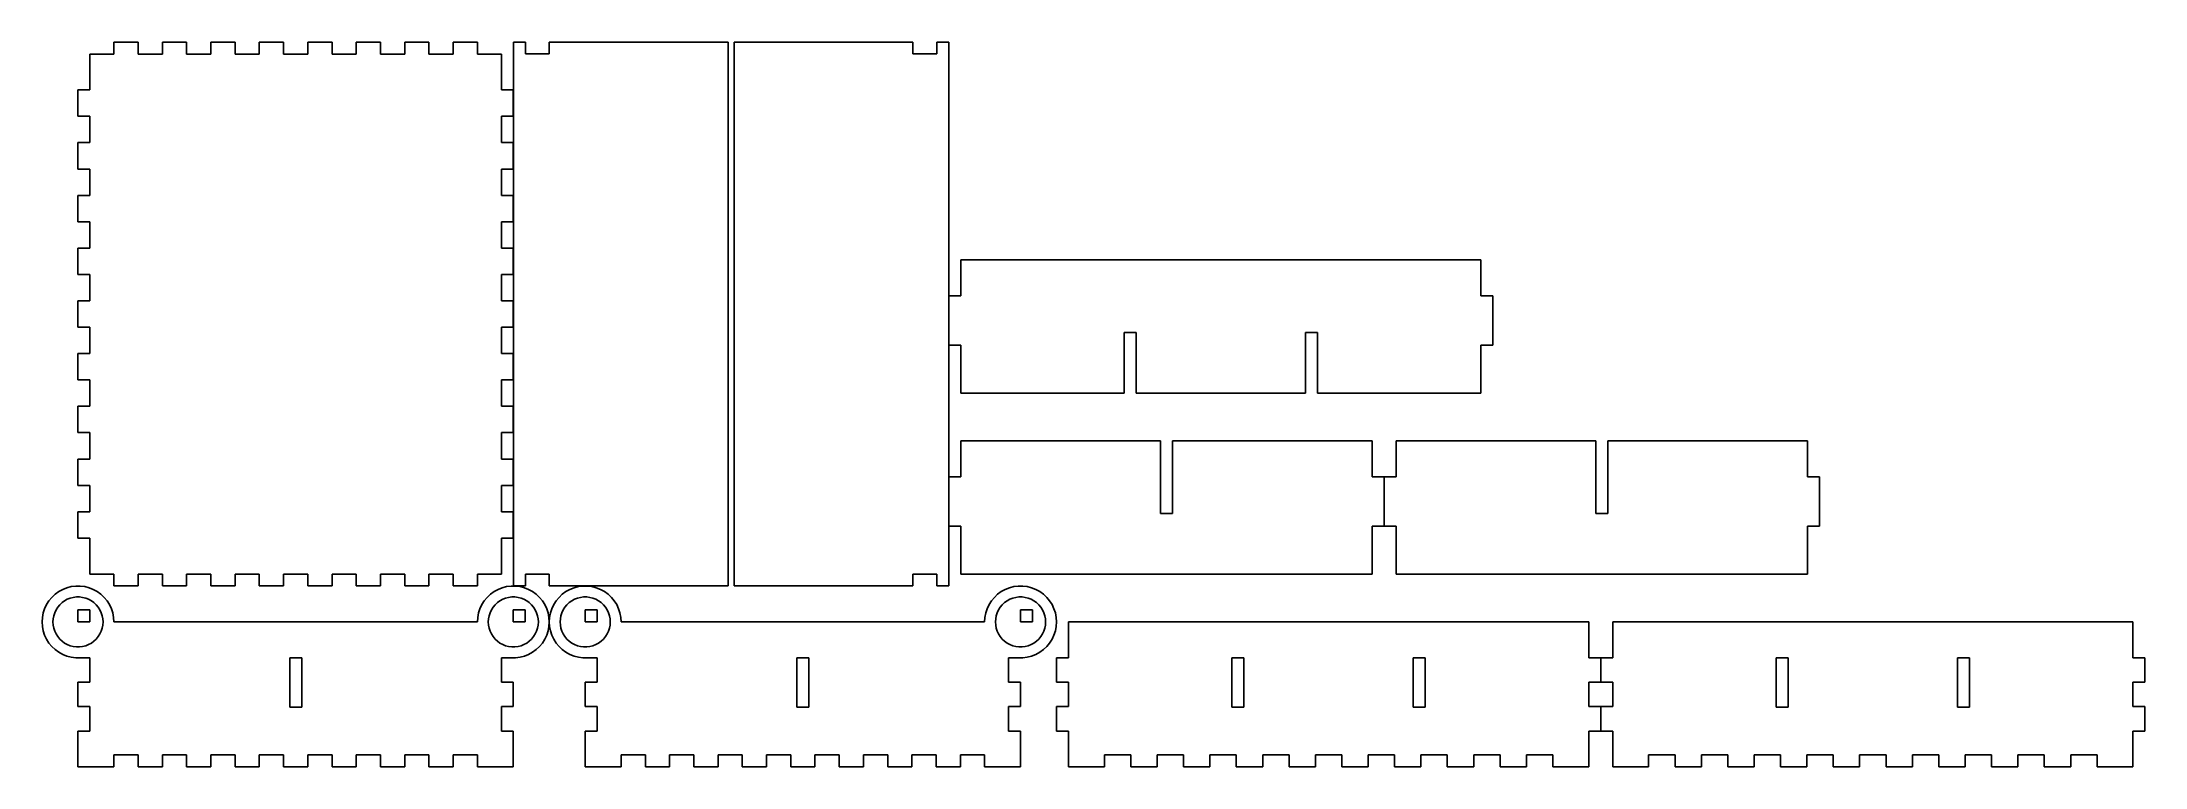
# Model space of a CAD drawing. Header units: metres. Extents: x -10 to 570, y 0 to 200.
import ezdxf

# ---------------------------------------------------------------- set-up
doc = ezdxf.new("R2010")
doc.units = ezdxf.units.M

msp = doc.modelspace()

# ---------------------------------------------------------------- linework, layer by layer
for p, q in [((16.58, 199.91), (9.90001, 199.91)), ((9.90001, 199.91), (9.90001, 196.61)), ((16.58, 196.61), (16.58, 199.91)), ((29.94, 199.91), (23.26, 199.91)), ((23.26, 199.91), (23.26, 196.61)), ((29.94, 196.61), (29.94, 199.91)), ((43.3, 199.91), (36.62, 199.91)), ((36.62, 199.91), (36.62, 196.61)), ((43.3, 196.61), (43.3, 199.91)), ((56.66, 199.91), (49.98, 199.91)), ((49.98, 199.91), (49.98, 196.61)), ((56.66, 196.61), (56.66, 199.91)), ((70.02, 199.91), (63.34, 199.91)), ((63.34, 199.91), (63.34, 196.61)), ((70.02, 196.61), (70.02, 199.91)), ((83.38, 199.91), (76.7, 199.91)), ((76.7, 199.91), (76.7, 196.61)), ((83.38, 196.61), (83.38, 199.91)), ((96.74, 199.91), (90.06, 199.91)), ((90.06, 199.91), (90.06, 196.61)), ((96.74, 196.61), (96.74, 199.91)), ((110.1, 199.91), (103.42, 199.91)), ((103.42, 199.91), (103.42, 196.61)), ((110.1, 196.61), (110.1, 199.91)), ((123.31, 199.91), (120.01, 199.91)), ((120.01, 199.91), (120.01, 49.91)), ((123.31, 196.62), (123.31, 199.91)), ((179.185, 199.91), (129.91, 199.91)), ((129.91, 199.91), (129.91, 196.62)), ((179.185, 49.91), (179.185, 199.91)), ((230.11, 199.91), (180.835, 199.91)), ((180.835, 199.91), (180.835, 49.91)), ((230.11, 196.62), (230.11, 199.91)), ((240.01, 199.91), (236.71, 199.91)), ((236.71, 199.91), (236.71, 196.62)), ((240.01, 49.91), (240.01, 199.91)), ((9.90001, 196.61), (3.29997, 196.61)), ((3.29997, 196.61), (3.29997, 186.71)), ((23.26, 196.61), (16.58, 196.61)), ((36.62, 196.61), (29.94, 196.61)), ((49.98, 196.61), (43.3, 196.61)), ((63.34, 196.61), (56.66, 196.61)), ((76.7, 196.61), (70.02, 196.61)), ((90.06, 196.61), (83.38, 196.61)), ((103.42, 196.61), (96.74, 196.61)), ((116.7, 196.61), (110.1, 196.61)), ((116.7, 186.71), (116.7, 196.61)), ((129.91, 196.62), (123.31, 196.62)), ((236.71, 196.62), (230.11, 196.62)), ((3.29997, 186.71), (0, 186.71)), ((0, 186.71), (0, 179.439)), ((120, 186.71), (116.7, 186.71)), ((120, 179.439), (120, 186.71)), ((0, 179.439), (3.29997, 179.439)), ((3.29997, 179.439), (3.29997, 172.169)), ((116.7, 172.169), (116.7, 179.439)), ((116.7, 179.439), (120, 179.439)), ((3.29997, 172.169), (0, 172.169)), ((0, 172.169), (0, 164.898)), ((120, 172.169), (116.7, 172.169)), ((120, 164.898), (120, 172.169)), ((0, 164.898), (3.29997, 164.898)), ((3.29997, 164.898), (3.29997, 157.628)), ((116.7, 157.628), (116.7, 164.898)), ((116.7, 164.898), (120, 164.898)), ((3.29997, 157.628), (0, 157.628)), ((0, 157.628), (0, 150.357)), ((120, 157.628), (116.7, 157.628)), ((120, 150.357), (120, 157.628)), ((0, 150.357), (3.29997, 150.357)), ((3.29997, 150.357), (3.29997, 143.086)), ((116.7, 143.086), (116.7, 150.357)), ((116.7, 150.357), (120, 150.357)), ((3.29997, 143.086), (0, 143.086)), ((0, 143.086), (0, 135.816)), ((120, 143.086), (116.7, 143.086)), ((120, 135.816), (120, 143.086)), ((386.72, 139.82), (243.32, 139.82)), ((243.32, 139.82), (243.32, 129.92)), ((386.72, 129.92), (386.72, 139.82)), ((0, 135.816), (3.29997, 135.816)), ((3.29997, 135.816), (3.29997, 128.545)), ((116.7, 128.545), (116.7, 135.816)), ((116.7, 135.816), (120, 135.816)), ((3.29997, 128.545), (0, 128.545)), ((0, 128.545), (0, 121.275)), ((120, 128.545), (116.7, 128.545)), ((120, 121.275), (120, 128.545)), ((243.32, 129.92), (240.02, 129.92)), ((240.02, 129.92), (240.02, 116.32)), ((390.02, 129.92), (386.72, 129.92)), ((390.02, 116.32), (390.02, 129.92)), ((0, 121.275), (3.29999, 121.275)), ((3.29999, 121.275), (3.29999, 114.004)), ((116.7, 114.004), (116.7, 121.275)), ((116.7, 121.275), (120, 121.275)), ((240.02, 116.32), (243.32, 116.32)), ((243.32, 116.32), (243.32, 103.12)), ((288.37, 119.82), (291.67, 119.82)), ((288.37, 103.12), (288.37, 119.82)), ((291.67, 119.82), (291.67, 103.12)), ((338.37, 103.12), (338.37, 119.82)), ((338.37, 119.82), (341.67, 119.82)), ((341.67, 119.82), (341.67, 103.12)), ((386.72, 103.12), (386.72, 116.32)), ((386.72, 116.32), (390.02, 116.32)), ((3.29999, 114.004), (0, 114.004)), ((0, 114.004), (0, 106.734)), ((120, 114.004), (116.7, 114.004)), ((120, 106.734), (120, 114.004)), ((0, 106.734), (3.29999, 106.734)), ((3.29999, 106.734), (3.29999, 99.4629)), ((116.7, 99.4629), (116.7, 106.734)), ((116.7, 106.734), (120, 106.734)), ((3.29999, 99.4629), (0, 99.4629)), ((0, 99.4629), (0, 92.1924)), ((120, 99.4629), (116.7, 99.4629)), ((120, 92.1923), (120, 99.4629)), ((243.32, 103.12), (288.37, 103.12)), ((291.67, 103.12), (338.37, 103.12)), ((341.67, 103.12), (386.72, 103.12)), ((0, 92.1924), (3.29999, 92.1924)), ((3.29999, 92.1924), (3.29999, 84.9218)), ((116.7, 84.9217), (116.7, 92.1923)), ((116.7, 92.1923), (120, 92.1923)), ((298.37, 89.91), (243.32, 89.91)), ((243.32, 89.91), (243.32, 80.01)), ((298.37, 69.91), (298.37, 89.91)), ((356.72, 89.91), (301.67, 89.91)), ((301.67, 89.91), (301.67, 69.91)), ((356.72, 80.01), (356.72, 89.91)), ((418.38, 89.91), (363.33, 89.91)), ((363.33, 89.91), (363.33, 80.01)), ((418.38, 69.91), (418.38, 89.91)), ((476.73, 89.91), (421.68, 89.91)), ((421.68, 89.91), (421.68, 69.91)), ((476.73, 80.01), (476.73, 89.91)), ((3.29999, 84.9218), (0, 84.9218)), ((0, 84.9218), (0, 77.6512)), ((120, 84.9217), (116.7, 84.9217)), ((120, 77.6511), (120, 84.9217)), ((0, 77.6512), (3.29999, 77.6512)), ((3.29999, 77.6512), (3.29999, 70.3806)), ((116.7, 70.3806), (116.7, 77.6511)), ((116.7, 77.6511), (120, 77.6511)), ((243.32, 80.01), (240.02, 80.01)), ((240.02, 80.01), (240.02, 66.41)), ((360.02, 80.01), (356.72, 80.01)), ((360.02, 66.41), (360.02, 80.01)), ((363.33, 80.01), (360.03, 80.01)), ((360.03, 80.01), (360.03, 66.41)), ((480.03, 80.01), (476.73, 80.01)), ((480.03, 66.41), (480.03, 80.01)), ((3.29999, 70.3806), (0, 70.3806)), ((0, 70.3806), (0, 63.11)), ((120, 70.3806), (116.7, 70.3806)), ((120, 63.11), (120, 70.3806)), ((301.67, 69.91), (298.37, 69.91)), ((421.68, 69.91), (418.38, 69.91)), ((240.02, 66.41), (243.32, 66.41)), ((243.32, 66.41), (243.32, 53.21)), ((356.72, 66.41), (360.02, 66.41)), ((356.72, 53.21), (356.72, 66.41)), ((360.03, 66.41), (363.33, 66.41)), ((363.33, 66.41), (363.33, 53.21)), ((476.73, 66.41), (480.03, 66.41)), ((476.73, 53.21), (476.73, 66.41)), ((0, 63.11), (3.29999, 63.11)), ((3.29999, 63.11), (3.29999, 53.21)), ((116.7, 53.21), (116.7, 63.11)), ((116.7, 63.11), (120, 63.11)), ((3.29999, 53.21), (9.89999, 53.21)), ((9.89999, 53.21), (9.89999, 49.91)), ((16.58, 53.21), (23.26, 53.21)), ((16.58, 49.91), (16.58, 53.21)), ((23.26, 53.21), (23.26, 49.91)), ((29.94, 49.91), (29.94, 53.21)), ((29.94, 53.21), (36.62, 53.21)), ((36.62, 53.21), (36.62, 49.91)), ((43.3, 49.91), (43.3, 53.21)), ((43.3, 53.21), (49.98, 53.21)), ((49.98, 53.21), (49.98, 49.91)), ((56.66, 49.91), (56.66, 53.21)), ((56.66, 53.21), (63.34, 53.21)), ((63.34, 53.21), (63.34, 49.91)), ((70.02, 49.91), (70.02, 53.21)), ((70.02, 53.21), (76.7, 53.21)), ((76.7, 53.21), (76.7, 49.91)), ((83.38, 49.91), (83.38, 53.21)), ((83.38, 53.21), (90.06, 53.21)), ((90.06, 53.21), (90.06, 49.91)), ((96.74, 49.91), (96.74, 53.21)), ((96.74, 53.21), (103.42, 53.21)), ((103.42, 53.21), (103.42, 49.91)), ((110.1, 49.91), (110.1, 53.21)), ((110.1, 53.21), (116.7, 53.21)), ((123.31, 53.2), (129.91, 53.2)), ((123.31, 49.91), (123.31, 53.2)), ((129.91, 53.2), (129.91, 49.91)), ((230.11, 53.2), (236.71, 53.2)), ((230.11, 49.91), (230.11, 53.2)), ((236.71, 53.2), (236.71, 49.91)), ((243.32, 53.21), (356.72, 53.21)), ((363.33, 53.21), (476.73, 53.21)), ((-7.21678, 46.777), (-8.00926, 45.8191)), ((-6.31049, 47.6281), (-7.21678, 46.777)), ((-5.30467, 48.3588), (-6.31049, 47.6281)), ((-4.21521, 48.9578), (-5.30467, 48.3588)), ((-3.05927, 49.4155), (-4.21521, 48.9578)), ((-1.85507, 49.7246), (-3.05927, 49.4155)), ((-2.93787, 46.2433), (-2.1322, 46.5623)), ((-2.1322, 46.5623), (-1.29292, 46.7778)), ((-0.62161, 49.8805), (-1.85507, 49.7246)), ((-1.29292, 46.7778), (-0.43324, 46.8864)), ((0.62161, 49.8805), (-0.62161, 49.8805)), ((-0.43324, 46.8864), (0.43324, 46.8864)), ((0.43324, 46.8864), (1.29292, 46.7778)), ((1.85507, 49.7246), (0.62161, 49.8805)), ((1.29292, 46.7778), (2.1322, 46.5623)), ((3.05927, 49.4155), (1.85507, 49.7246)), ((2.1322, 46.5623), (2.93787, 46.2433)), ((4.21521, 48.9578), (3.05927, 49.4155)), ((5.30467, 48.3588), (4.21521, 48.9578)), ((6.31049, 47.6281), (5.30467, 48.3588)), ((7.21678, 46.777), (6.31049, 47.6281)), ((8.00926, 45.8191), (7.21678, 46.777)), ((9.89999, 49.91), (16.58, 49.91)), ((23.26, 49.91), (29.94, 49.91)), ((36.62, 49.91), (43.3, 49.91)), ((49.98, 49.91), (56.66, 49.91)), ((63.34, 49.91), (70.02, 49.91)), ((76.7, 49.91), (83.38, 49.91)), ((90.06, 49.91), (96.74, 49.91)), ((103.42, 49.91), (110.1, 49.91)), ((112.783, 46.777), (111.991, 45.8191)), ((113.689, 47.6281), (112.783, 46.777)), ((114.695, 48.3588), (113.689, 47.6281)), ((115.785, 48.9578), (114.695, 48.3588)), ((116.941, 49.4155), (115.785, 48.9578)), ((118.145, 49.7246), (116.941, 49.4155)), ((117.062, 46.2433), (117.868, 46.5623)), ((117.868, 46.5623), (118.707, 46.7778)), ((119.378, 49.8805), (118.145, 49.7246)), ((118.707, 46.7778), (119.567, 46.8864)), ((120.622, 49.8805), (119.378, 49.8805)), ((119.567, 46.8864), (120.433, 46.8864)), ((120.01, 49.91), (123.31, 49.91)), ((120.433, 46.8864), (121.293, 46.7778)), ((121.855, 49.7246), (120.622, 49.8805)), ((121.293, 46.7778), (122.132, 46.5623)), ((123.059, 49.4155), (121.855, 49.7246)), ((122.132, 46.5623), (122.938, 46.2433)), ((124.215, 48.9578), (123.059, 49.4155)), ((125.305, 48.3588), (124.215, 48.9578)), ((126.31, 47.6281), (125.305, 48.3588)), ((127.217, 46.777), (126.31, 47.6281)), ((128.009, 45.8191), (127.217, 46.777)), ((129.91, 49.91), (179.185, 49.91)), ((132.593, 46.777), (131.801, 45.8191)), ((133.5, 47.6281), (132.593, 46.777)), ((134.505, 48.3588), (133.5, 47.6281)), ((135.595, 48.9578), (134.505, 48.3588)), ((136.751, 49.4155), (135.595, 48.9578)), ((137.955, 49.7246), (136.751, 49.4155)), ((136.872, 46.2433), (137.678, 46.5623)), ((137.678, 46.5623), (138.517, 46.7778)), ((139.188, 49.8805), (137.955, 49.7246)), ((138.517, 46.7778), (139.377, 46.8864)), ((140.432, 49.8805), (139.188, 49.8805)), ((139.377, 46.8864), (140.243, 46.8864)), ((140.243, 46.8864), (141.103, 46.7778)), ((141.665, 49.7246), (140.432, 49.8805)), ((141.103, 46.7778), (141.942, 46.5623)), ((142.869, 49.4155), (141.665, 49.7246)), ((141.942, 46.5623), (142.748, 46.2433)), ((144.025, 48.9578), (142.869, 49.4155)), ((145.115, 48.3588), (144.025, 48.9578)), ((146.12, 47.6281), (145.115, 48.3588)), ((147.027, 46.777), (146.12, 47.6281)), ((147.819, 45.8191), (147.027, 46.777)), ((180.835, 49.91), (230.11, 49.91)), ((236.71, 49.91), (240.01, 49.91)), ((252.593, 46.777), (251.801, 45.8191)), ((253.499, 47.6281), (252.593, 46.777)), ((254.505, 48.3588), (253.499, 47.6281)), ((255.595, 48.9578), (254.505, 48.3588)), ((256.751, 49.4155), (255.595, 48.9578)), ((257.955, 49.7246), (256.751, 49.4155)), ((256.872, 46.2433), (257.678, 46.5623)), ((257.678, 46.5623), (258.517, 46.7778)), ((259.188, 49.8805), (257.955, 49.7246)), ((258.517, 46.7778), (259.377, 46.8864)), ((260.432, 49.8805), (259.188, 49.8805)), ((259.377, 46.8864), (260.243, 46.8864)), ((260.243, 46.8864), (261.103, 46.7778)), ((261.665, 49.7246), (260.432, 49.8805)), ((261.103, 46.7778), (261.942, 46.5623)), ((262.869, 49.4155), (261.665, 49.7246)), ((261.942, 46.5623), (262.748, 46.2433)), ((264.025, 48.9578), (262.869, 49.4155)), ((265.115, 48.3588), (264.025, 48.9578)), ((266.12, 47.6281), (265.115, 48.3588)), ((267.027, 46.777), (266.12, 47.6281)), ((267.819, 45.8191), (267.027, 46.777)), ((-9.82193, 41.2408), (-9.89999, 40)), ((-9.58896, 42.462), (-9.82193, 41.2408)), ((-9.20477, 43.6444), (-9.58896, 42.462)), ((-8.67543, 44.7693), (-9.20477, 43.6444)), ((-8.00926, 45.8191), (-8.67543, 44.7693)), ((-6.89999, 40), (-6.84558, 40.8648)), ((-6.84558, 40.8648), (-6.68321, 41.716)), ((-6.68321, 41.716), (-6.41545, 42.5401)), ((-6.41545, 42.5401), (-6.04651, 43.3241)), ((-6.04651, 43.3241), (-5.58221, 44.0557)), ((-5.58221, 44.0557), (-5.02988, 44.7234)), ((-5.02988, 44.7234), (-4.39822, 45.3165)), ((-4.39822, 45.3165), (-3.6972, 45.8259)), ((-3.6972, 45.8259), (-2.93787, 46.2433)), ((3.29999, 43.3), (0, 43.3)), ((0, 43.3), (0, 40)), ((2.93787, 46.2433), (3.6972, 45.8259)), ((3.29999, 40), (3.29999, 43.3)), ((3.6972, 45.8259), (4.39822, 45.3165)), ((4.39822, 45.3165), (5.02988, 44.7234)), ((5.02988, 44.7234), (5.58221, 44.0557)), ((5.58221, 44.0557), (6.04651, 43.3241)), ((6.04651, 43.3241), (6.41545, 42.5401)), ((6.41545, 42.5401), (6.68321, 41.716)), ((6.68321, 41.716), (6.84558, 40.8648)), ((6.84558, 40.8648), (6.89999, 40)), ((8.67543, 44.7693), (8.00926, 45.8191)), ((9.20477, 43.6444), (8.67543, 44.7693)), ((9.58896, 42.462), (9.20477, 43.6444)), ((9.82193, 41.2408), (9.58896, 42.462)), ((9.89999, 40), (9.82193, 41.2408)), ((110.178, 41.2408), (110.1, 40)), ((110.411, 42.462), (110.178, 41.2408)), ((110.795, 43.6444), (110.411, 42.462)), ((111.325, 44.7693), (110.795, 43.6444)), ((111.991, 45.8191), (111.325, 44.7693)), ((113.1, 40), (113.154, 40.8648)), ((113.154, 40.8648), (113.317, 41.716)), ((113.317, 41.716), (113.585, 42.5401)), ((113.585, 42.5401), (113.953, 43.3241)), ((113.953, 43.3241), (114.418, 44.0557)), ((114.418, 44.0557), (114.97, 44.7234)), ((114.97, 44.7234), (115.602, 45.3165)), ((115.602, 45.3165), (116.303, 45.8259)), ((116.303, 45.8259), (117.062, 46.2433)), ((123.3, 43.3), (120, 43.3)), ((120, 43.3), (120, 40)), ((122.938, 46.2433), (123.697, 45.8259)), ((123.3, 40), (123.3, 43.3)), ((123.697, 45.8259), (124.398, 45.3165)), ((124.398, 45.3165), (125.03, 44.7234)), ((125.03, 44.7234), (125.582, 44.0557)), ((125.582, 44.0557), (126.047, 43.3241)), ((126.047, 43.3241), (126.415, 42.5401)), ((126.415, 42.5401), (126.683, 41.716)), ((126.683, 41.716), (126.846, 40.8648)), ((126.846, 40.8648), (126.9, 40)), ((128.675, 44.7693), (128.009, 45.8191)), ((129.205, 43.6444), (128.675, 44.7693)), ((129.589, 42.462), (129.205, 43.6444)), ((129.822, 41.2408), (129.589, 42.462)), ((129.9, 40), (129.822, 41.2408)), ((129.988, 41.2408), (129.91, 40)), ((130.221, 42.462), (129.988, 41.2408)), ((130.605, 43.6444), (130.221, 42.462)), ((131.135, 44.7693), (130.605, 43.6444)), ((131.801, 45.8191), (131.135, 44.7693)), ((132.91, 40), (132.964, 40.8648)), ((132.964, 40.8648), (133.127, 41.716)), ((133.127, 41.716), (133.395, 42.5401)), ((133.395, 42.5401), (133.763, 43.3241)), ((133.763, 43.3241), (134.228, 44.0557)), ((134.228, 44.0557), (134.78, 44.7234)), ((134.78, 44.7234), (135.412, 45.3165)), ((135.412, 45.3165), (136.113, 45.8259)), ((136.113, 45.8259), (136.872, 46.2433)), ((143.11, 43.3), (139.81, 43.3)), ((139.81, 43.3), (139.81, 40)), ((142.748, 46.2433), (143.507, 45.8259)), ((143.11, 40), (143.11, 43.3)), ((143.507, 45.8259), (144.208, 45.3165)), ((144.208, 45.3165), (144.84, 44.7234)), ((144.84, 44.7234), (145.392, 44.0557)), ((145.392, 44.0557), (145.857, 43.3241)), ((145.857, 43.3241), (146.225, 42.5401)), ((146.225, 42.5401), (146.493, 41.716)), ((146.493, 41.716), (146.656, 40.8648)), ((146.656, 40.8648), (146.71, 40)), ((148.485, 44.7693), (147.819, 45.8191)), ((149.015, 43.6444), (148.485, 44.7693)), ((149.399, 42.462), (149.015, 43.6444)), ((149.632, 41.2408), (149.399, 42.462)), ((149.71, 40), (149.632, 41.2408)), ((249.988, 41.2408), (249.91, 40)), ((250.221, 42.462), (249.988, 41.2408)), ((250.605, 43.6444), (250.221, 42.462)), ((251.135, 44.7693), (250.605, 43.6444)), ((251.801, 45.8191), (251.135, 44.7693)), ((252.91, 40), (252.964, 40.8648)), ((252.964, 40.8648), (253.127, 41.716)), ((253.127, 41.716), (253.395, 42.5401)), ((253.395, 42.5401), (253.763, 43.3241)), ((253.763, 43.3241), (254.228, 44.0557)), ((254.228, 44.0557), (254.78, 44.7234)), ((254.78, 44.7234), (255.412, 45.3165)), ((255.412, 45.3165), (256.113, 45.8259)), ((256.113, 45.8259), (256.872, 46.2433)), ((263.11, 43.3), (259.81, 43.3)), ((259.81, 43.3), (259.81, 40)), ((262.748, 46.2433), (263.507, 45.8259)), ((263.11, 40), (263.11, 43.3)), ((263.507, 45.8259), (264.208, 45.3165)), ((264.208, 45.3165), (264.84, 44.7234)), ((264.84, 44.7234), (265.392, 44.0557)), ((265.392, 44.0557), (265.857, 43.3241)), ((265.857, 43.3241), (266.225, 42.5401)), ((266.225, 42.5401), (266.493, 41.716)), ((266.493, 41.716), (266.656, 40.8648)), ((266.656, 40.8648), (266.71, 40)), ((268.485, 44.7693), (267.819, 45.8191)), ((269.015, 43.6444), (268.485, 44.7693)), ((269.399, 42.462), (269.015, 43.6444)), ((269.632, 41.2408), (269.399, 42.462)), ((269.71, 40), (269.632, 41.2408)), ((-9.89999, 40), (-9.82193, 38.7592)), ((-9.82193, 38.7592), (-9.58896, 37.538)), ((-9.58896, 37.538), (-9.20477, 36.3556)), ((-9.20477, 36.3556), (-8.67543, 35.2306)), ((-8.67543, 35.2306), (-8.00926, 34.1809)), ((-6.84558, 39.1352), (-6.89999, 40)), ((-6.68321, 38.284), (-6.84558, 39.1352)), ((-6.41545, 37.4599), (-6.68321, 38.284)), ((-6.04651, 36.6759), (-6.41545, 37.4599)), ((-5.58221, 35.9443), (-6.04651, 36.6759)), ((-5.02988, 35.2766), (-5.58221, 35.9443)), ((-4.39822, 34.6835), (-5.02988, 35.2766)), ((0, 40), (3.29999, 40)), ((5.02988, 35.2766), (4.39822, 34.6835)), ((5.58221, 35.9443), (5.02988, 35.2766)), ((6.04651, 36.6759), (5.58221, 35.9443)), ((6.41545, 37.4599), (6.04651, 36.6759)), ((6.68321, 38.284), (6.41545, 37.4599)), ((6.84558, 39.1352), (6.68321, 38.284)), ((6.89999, 40), (6.84558, 39.1352)), ((110.1, 40), (9.89999, 40)), ((113.154, 39.1352), (113.1, 40)), ((113.317, 38.284), (113.154, 39.1352)), ((113.585, 37.4599), (113.317, 38.284)), ((113.953, 36.6759), (113.585, 37.4599)), ((114.418, 35.9443), (113.953, 36.6759)), ((114.97, 35.2766), (114.418, 35.9443)), ((115.602, 34.6835), (114.97, 35.2766)), ((120, 40), (123.3, 40)), ((125.03, 35.2766), (124.398, 34.6835)), ((125.582, 35.9443), (125.03, 35.2766)), ((126.047, 36.6759), (125.582, 35.9443)), ((126.415, 37.4599), (126.047, 36.6759)), ((126.683, 38.284), (126.415, 37.4599)), ((126.846, 39.1352), (126.683, 38.284)), ((126.9, 40), (126.846, 39.1352)), ((128.009, 34.1809), (128.675, 35.2306)), ((128.675, 35.2306), (129.205, 36.3556)), ((129.205, 36.3556), (129.589, 37.538)), ((129.589, 37.538), (129.822, 38.7592)), ((129.822, 38.7592), (129.9, 40)), ((129.91, 40), (129.988, 38.7592)), ((129.988, 38.7592), (130.221, 37.538)), ((130.221, 37.538), (130.605, 36.3556)), ((130.605, 36.3556), (131.135, 35.2306)), ((131.135, 35.2306), (131.801, 34.1809)), ((132.964, 39.1352), (132.91, 40)), ((133.127, 38.284), (132.964, 39.1352)), ((133.395, 37.4599), (133.127, 38.284)), ((133.763, 36.6759), (133.395, 37.4599)), ((134.228, 35.9443), (133.763, 36.6759)), ((134.78, 35.2766), (134.228, 35.9443)), ((135.412, 34.6835), (134.78, 35.2766)), ((139.81, 40), (143.11, 40)), ((144.84, 35.2766), (144.208, 34.6835)), ((145.392, 35.9443), (144.84, 35.2766)), ((145.857, 36.6759), (145.392, 35.9443)), ((146.225, 37.4599), (145.857, 36.6759)), ((146.493, 38.284), (146.225, 37.4599)), ((146.656, 39.1352), (146.493, 38.284)), ((146.71, 40), (146.656, 39.1352)), ((249.91, 40), (149.71, 40)), ((252.964, 39.1352), (252.91, 40)), ((253.127, 38.284), (252.964, 39.1352)), ((253.395, 37.4599), (253.127, 38.284)), ((253.763, 36.6759), (253.395, 37.4599)), ((254.228, 35.9443), (253.763, 36.6759)), ((254.78, 35.2766), (254.228, 35.9443)), ((255.412, 34.6835), (254.78, 35.2766)), ((259.81, 40), (263.11, 40)), ((264.84, 35.2766), (264.208, 34.6835)), ((265.392, 35.9443), (264.84, 35.2766)), ((265.857, 36.6759), (265.392, 35.9443)), ((266.225, 37.4599), (265.857, 36.6759)), ((266.493, 38.284), (266.225, 37.4599)), ((266.656, 39.1352), (266.493, 38.284)), ((266.71, 40), (266.656, 39.1352)), ((267.819, 34.1809), (268.485, 35.2306)), ((268.485, 35.2306), (269.015, 36.3556)), ((269.015, 36.3556), (269.399, 37.538)), ((269.399, 37.538), (269.632, 38.7592)), ((269.632, 38.7592), (269.71, 40)), ((416.42, 40), (273.02, 40)), ((273.02, 40), (273.02, 30.1)), ((416.42, 30.1), (416.42, 40)), ((566.43, 40), (423.03, 40)), ((423.03, 40), (423.03, 30.1)), ((566.43, 30.1), (566.43, 40)), ((-8.00926, 34.1809), (-7.21678, 33.223)), ((-7.21678, 33.223), (-6.31049, 32.3719)), ((-6.31049, 32.3719), (-5.30467, 31.6411)), ((-5.30467, 31.6411), (-4.21521, 31.0422)), ((-3.6972, 34.1741), (-4.39822, 34.6835)), ((-4.21521, 31.0422), (-3.05927, 30.5845)), ((-2.93787, 33.7567), (-3.6972, 34.1741)), ((-3.05927, 30.5845), (-1.85507, 30.2753)), ((-2.1322, 33.4377), (-2.93787, 33.7567)), ((-1.29292, 33.2222), (-2.1322, 33.4377)), ((-1.85507, 30.2753), (-0.62161, 30.1195)), ((-0.43324, 33.1136), (-1.29292, 33.2222)), ((-0.62161, 30.1195), (0, 30.1195)), ((0.43324, 33.1136), (-0.43324, 33.1136)), ((0, 30.1195), (0, 30.1)), ((0, 30.1), (3.29997, 30.1)), ((1.29292, 33.2222), (0.43324, 33.1136)), ((2.1322, 33.4377), (1.29292, 33.2222)), ((2.93787, 33.7567), (2.1322, 33.4377)), ((3.6972, 34.1741), (2.93787, 33.7567)), ((3.29997, 30.1), (3.29999, 23.3667)), ((4.39822, 34.6835), (3.6972, 34.1741)), ((58.35, 16.5), (58.35, 30.1)), ((58.35, 30.1), (61.66, 30.1)), ((61.66, 30.1), (61.66, 16.5)), ((116.303, 34.1741), (115.602, 34.6835)), ((117.062, 33.7567), (116.303, 34.1741)), ((116.7, 23.3667), (116.7, 30.1)), ((116.7, 30.1), (120, 30.1)), ((117.868, 33.4377), (117.062, 33.7567)), ((118.707, 33.2222), (117.868, 33.4377)), ((119.567, 33.1136), (118.707, 33.2222)), ((120.433, 33.1136), (119.567, 33.1136)), ((120, 30.1), (120, 30.1195)), ((120, 30.1195), (120.622, 30.1195)), ((121.293, 33.2222), (120.433, 33.1136)), ((120.622, 30.1195), (121.855, 30.2753)), ((122.132, 33.4377), (121.293, 33.2222)), ((121.855, 30.2753), (123.059, 30.5845)), ((122.938, 33.7567), (122.132, 33.4377)), ((123.697, 34.1741), (122.938, 33.7567)), ((123.059, 30.5845), (124.215, 31.0422)), ((124.398, 34.6835), (123.697, 34.1741)), ((124.215, 31.0422), (125.305, 31.6411)), ((125.305, 31.6411), (126.31, 32.3719)), ((126.31, 32.3719), (127.217, 33.223)), ((127.217, 33.223), (128.009, 34.1809)), ((131.801, 34.1809), (132.593, 33.223)), ((132.593, 33.223), (133.5, 32.3719)), ((133.5, 32.3719), (134.505, 31.6411)), ((134.505, 31.6411), (135.595, 31.0422)), ((136.113, 34.1741), (135.412, 34.6835)), ((135.595, 31.0422), (136.751, 30.5845)), ((136.872, 33.7567), (136.113, 34.1741)), ((136.751, 30.5845), (137.955, 30.2753)), ((137.678, 33.4377), (136.872, 33.7567)), ((138.517, 33.2222), (137.678, 33.4377)), ((137.955, 30.2753), (139.188, 30.1195)), ((139.377, 33.1136), (138.517, 33.2222)), ((139.188, 30.1195), (139.81, 30.1195)), ((140.243, 33.1136), (139.377, 33.1136)), ((139.81, 30.1195), (139.81, 30.1)), ((139.81, 30.1), (143.11, 30.1)), ((141.103, 33.2222), (140.243, 33.1136)), ((141.942, 33.4377), (141.103, 33.2222)), ((142.748, 33.7567), (141.942, 33.4377)), ((143.507, 34.1741), (142.748, 33.7567)), ((143.11, 30.1), (143.11, 23.3667)), ((144.208, 34.6835), (143.507, 34.1741)), ((198.16, 16.5), (198.16, 30.1)), ((198.16, 30.1), (201.47, 30.1)), ((201.47, 30.1), (201.47, 16.5)), ((256.113, 34.1741), (255.412, 34.6835)), ((256.872, 33.7567), (256.113, 34.1741)), ((256.51, 23.3667), (256.51, 30.1)), ((256.51, 30.1), (259.81, 30.1)), ((257.678, 33.4377), (256.872, 33.7567)), ((258.517, 33.2222), (257.678, 33.4377)), ((259.377, 33.1136), (258.517, 33.2222)), ((260.243, 33.1136), (259.377, 33.1136)), ((259.81, 30.1), (259.81, 30.1195)), ((259.81, 30.1195), (260.432, 30.1195)), ((261.103, 33.2222), (260.243, 33.1136)), ((260.432, 30.1195), (261.665, 30.2753)), ((261.942, 33.4377), (261.103, 33.2222)), ((261.665, 30.2753), (262.869, 30.5845)), ((262.748, 33.7567), (261.942, 33.4377)), ((263.507, 34.1741), (262.748, 33.7567)), ((262.869, 30.5845), (264.025, 31.0422)), ((264.208, 34.6835), (263.507, 34.1741)), ((264.025, 31.0422), (265.115, 31.6411)), ((265.115, 31.6411), (266.12, 32.3719)), ((266.12, 32.3719), (267.027, 33.223)), ((267.027, 33.223), (267.819, 34.1809)), ((273.02, 30.1), (269.72, 30.1)), ((269.72, 30.1), (269.72, 23.3667)), ((318.07, 16.5), (318.07, 30.1)), ((318.07, 30.1), (321.38, 30.1)), ((321.38, 30.1), (321.38, 16.5)), ((368.07, 16.5), (368.07, 30.1)), ((368.07, 30.1), (371.38, 30.1)), ((371.38, 30.1), (371.38, 16.5)), ((419.72, 30.1), (416.42, 30.1)), ((419.72, 23.3667), (419.72, 30.1)), ((423.03, 30.1), (419.73, 30.1)), ((419.73, 30.1), (419.73, 23.3667)), ((468.08, 16.5), (468.08, 30.1)), ((468.08, 30.1), (471.39, 30.1)), ((471.39, 30.1), (471.39, 16.5)), ((518.08, 16.5), (518.08, 30.1)), ((518.08, 30.1), (521.39, 30.1)), ((521.39, 30.1), (521.39, 16.5)), ((569.73, 30.1), (566.43, 30.1)), ((569.73, 23.3667), (569.73, 30.1)), ((3.29999, 23.3667), (0, 23.3667)), ((0, 23.3667), (0, 16.6333)), ((120, 23.3667), (116.7, 23.3667)), ((120, 16.6333), (120, 23.3667)), ((143.11, 23.3667), (139.81, 23.3667)), ((139.81, 23.3667), (139.81, 16.6333)), ((259.81, 23.3667), (256.51, 23.3667)), ((259.81, 16.6333), (259.81, 23.3667)), ((269.72, 23.3667), (273.02, 23.3667)), ((273.02, 23.3667), (273.02, 16.6333)), ((416.42, 16.6333), (416.42, 23.3667)), ((416.42, 23.3667), (419.72, 23.3667)), ((419.73, 23.3667), (423.03, 23.3667)), ((423.03, 23.3667), (423.03, 16.6333)), ((566.43, 16.6333), (566.43, 23.3667)), ((566.43, 23.3667), (569.73, 23.3667)), ((0, 16.6333), (3.29999, 16.6333)), ((3.29999, 16.6333), (3.29999, 9.90001)), ((61.66, 16.5), (58.35, 16.5)), ((116.7, 9.89999), (116.7, 16.6333)), ((116.7, 16.6333), (120, 16.6333)), ((139.81, 16.6333), (143.11, 16.6333)), ((143.11, 16.6333), (143.11, 9.90001)), ((201.47, 16.5), (198.16, 16.5)), ((256.51, 9.89999), (256.51, 16.6333)), ((256.51, 16.6333), (259.81, 16.6333)), ((273.02, 16.6333), (269.72, 16.6333)), ((269.72, 16.6333), (269.72, 9.90001)), ((321.38, 16.5), (318.07, 16.5)), ((371.38, 16.5), (368.07, 16.5)), ((419.72, 16.6333), (416.42, 16.6333)), ((419.72, 9.89999), (419.72, 16.6333)), ((423.03, 16.6333), (419.73, 16.6333)), ((419.73, 16.6333), (419.73, 9.90001)), ((471.39, 16.5), (468.08, 16.5)), ((521.39, 16.5), (518.08, 16.5)), ((569.73, 16.6333), (566.43, 16.6333)), ((569.73, 9.89999), (569.73, 16.6333)), ((3.29999, 9.90001), (0, 9.90001)), ((0, 9.90001), (0, 0)), ((120, 9.89999), (116.7, 9.89999)), ((120, 0), (120, 9.89999)), ((143.11, 9.90001), (139.81, 9.90001)), ((139.81, 9.90001), (139.81, 0)), ((259.81, 9.89999), (256.51, 9.89999)), ((259.81, 0), (259.81, 9.89999)), ((269.72, 9.90001), (273.02, 9.90001)), ((273.02, 9.90001), (273.02, 0)), ((416.42, 0), (416.42, 9.89999)), ((416.42, 9.89999), (419.72, 9.89999)), ((419.73, 9.90001), (423.03, 9.90001)), ((423.03, 9.90001), (423.03, 0)), ((566.43, 0), (566.43, 9.89999)), ((566.43, 9.89999), (569.73, 9.89999)), ((0, 0), (9.89999, 0)), ((9.89999, 3.29999), (16.58, 3.29999)), ((9.89999, 0), (9.89999, 3.29999)), ((16.58, 3.29999), (16.58, 0)), ((16.58, 0), (23.26, 0)), ((23.26, 0), (23.26, 3.29999)), ((23.26, 3.29999), (29.94, 3.29999)), ((29.94, 3.29999), (29.94, 0)), ((29.94, 0), (36.62, 0)), ((36.62, 0), (36.62, 3.29999)), ((36.62, 3.29999), (43.3, 3.29999)), ((43.3, 3.29999), (43.3, 0)), ((43.3, 0), (49.98, 0)), ((49.98, 0), (49.98, 3.29999)), ((49.98, 3.29999), (56.66, 3.29999)), ((56.66, 3.29999), (56.66, 0)), ((56.66, 0), (63.34, 0)), ((63.34, 0), (63.34, 3.29999)), ((63.34, 3.29999), (70.02, 3.29999)), ((70.02, 3.29999), (70.02, 0)), ((70.02, 0), (76.7, 0)), ((76.7, 0), (76.7, 3.29999)), ((76.7, 3.29999), (83.38, 3.29999)), ((83.38, 3.29999), (83.38, 0)), ((83.38, 0), (90.06, 0)), ((90.06, 0), (90.06, 3.29999)), ((90.06, 3.29999), (96.74, 3.29999)), ((96.74, 3.29999), (96.74, 0)), ((96.74, 0), (103.42, 0)), ((103.42, 0), (103.42, 3.29999)), ((103.42, 3.29999), (110.1, 3.29999)), ((110.1, 3.29999), (110.1, 0)), ((110.1, 0), (120, 0)), ((139.81, 0), (149.71, 0)), ((149.71, 3.29999), (156.39, 3.29999)), ((149.71, 0), (149.71, 3.29999)), ((156.39, 3.29999), (156.39, 0)), ((156.39, 0), (163.07, 0)), ((163.07, 0), (163.07, 3.29999)), ((163.07, 3.29999), (169.75, 3.29999)), ((169.75, 3.29999), (169.75, 0)), ((169.75, 0), (176.43, 0)), ((176.43, 0), (176.43, 3.29999)), ((176.43, 3.29999), (183.11, 3.29999)), ((183.11, 3.29999), (183.11, 0)), ((183.11, 0), (189.79, 0)), ((189.79, 0), (189.79, 3.29999)), ((189.79, 3.29999), (196.47, 3.29999)), ((196.47, 3.29999), (196.47, 0)), ((196.47, 0), (203.15, 0)), ((203.15, 0), (203.15, 3.29999)), ((203.15, 3.29999), (209.83, 3.29999)), ((209.83, 3.29999), (209.83, 0)), ((209.83, 0), (216.51, 0)), ((216.51, 0), (216.51, 3.29999)), ((216.51, 3.29999), (223.19, 3.29999)), ((223.19, 3.29999), (223.19, 0)), ((223.19, 0), (229.87, 0)), ((229.87, 0), (229.87, 3.29999)), ((229.87, 3.29999), (236.55, 3.29999)), ((236.55, 3.29999), (236.55, 0)), ((236.55, 0), (243.23, 0)), ((243.23, 0), (243.23, 3.29999)), ((243.23, 3.29999), (249.91, 3.29999)), ((249.91, 3.29999), (249.91, 0)), ((249.91, 0), (259.81, 0)), ((273.02, 0), (282.92, 0)), ((282.92, 3.29999), (290.191, 3.29999)), ((282.92, 0), (282.92, 3.29999)), ((290.191, 3.29999), (290.191, 0)), ((290.191, 0), (297.461, 0)), ((297.461, 0), (297.461, 3.29999)), ((297.461, 3.29999), (304.732, 3.29999)), ((304.732, 3.29999), (304.732, 0)), ((304.732, 0), (312.002, 0)), ((312.002, 0), (312.002, 3.29999)), ((312.002, 3.29999), (319.273, 3.29999)), ((319.273, 3.29999), (319.273, 0)), ((319.273, 0), (326.544, 0)), ((326.544, 0), (326.544, 3.29999)), ((326.544, 3.29999), (333.814, 3.29999)), ((333.814, 3.29999), (333.814, 0)), ((333.814, 0), (341.085, 0)), ((341.085, 0), (341.085, 3.29999)), ((341.085, 3.29999), (348.355, 3.29999)), ((348.355, 3.29999), (348.355, 0)), ((348.355, 0), (355.626, 0)), ((355.626, 0), (355.626, 3.29999)), ((355.626, 3.29999), (362.896, 3.29999)), ((362.896, 3.29999), (362.896, 0)), ((362.896, 0), (370.167, 0)), ((370.167, 0), (370.167, 3.29999)), ((370.167, 3.29999), (377.438, 3.29999)), ((377.438, 3.29999), (377.438, 0)), ((377.438, 0), (384.708, 0)), ((384.708, 0), (384.708, 3.29999)), ((384.708, 3.29999), (391.979, 3.29999)), ((391.979, 3.29999), (391.979, 0)), ((391.979, 0), (399.249, 0)), ((399.249, 0), (399.249, 3.29999)), ((399.249, 3.29999), (406.52, 3.29999)), ((406.52, 3.29999), (406.52, 0)), ((406.52, 0), (416.42, 0)), ((423.03, 0), (432.93, 0)), ((432.93, 3.29999), (440.201, 3.29999)), ((432.93, 0), (432.93, 3.29999)), ((440.201, 3.29999), (440.201, 0)), ((440.201, 0), (447.471, 0)), ((447.471, 0), (447.471, 3.29999)), ((447.471, 3.29999), (454.742, 3.29999)), ((454.742, 3.29999), (454.742, 0)), ((454.742, 0), (462.012, 0)), ((462.012, 0), (462.012, 3.29999)), ((462.012, 3.29999), (469.283, 3.29999)), ((469.283, 3.29999), (469.283, 0)), ((469.283, 0), (476.554, 0)), ((476.554, 0), (476.554, 3.29999)), ((476.554, 3.29999), (483.824, 3.29999)), ((483.824, 3.29999), (483.824, 0)), ((483.824, 0), (491.095, 0)), ((491.095, 0), (491.095, 3.29999)), ((491.095, 3.29999), (498.365, 3.29999)), ((498.365, 3.29999), (498.365, 0)), ((498.365, 0), (505.636, 0)), ((505.636, 0), (505.636, 3.29999)), ((505.636, 3.29999), (512.906, 3.29999)), ((512.906, 3.29999), (512.906, 0)), ((512.906, 0), (520.177, 0)), ((520.177, 0), (520.177, 3.29999)), ((520.177, 3.29999), (527.448, 3.29999)), ((527.448, 3.29999), (527.448, 0)), ((527.448, 0), (534.718, 0)), ((534.718, 0), (534.718, 3.29999)), ((534.718, 3.29999), (541.989, 3.29999)), ((541.989, 3.29999), (541.989, 0)), ((541.989, 0), (549.259, 0)), ((549.259, 0), (549.259, 3.29999)), ((549.259, 3.29999), (556.53, 3.29999)), ((556.53, 3.29999), (556.53, 0)), ((556.53, 0), (566.43, 0))]:
    msp.add_line(p, q)

doc.saveas('drawing.dxf')
